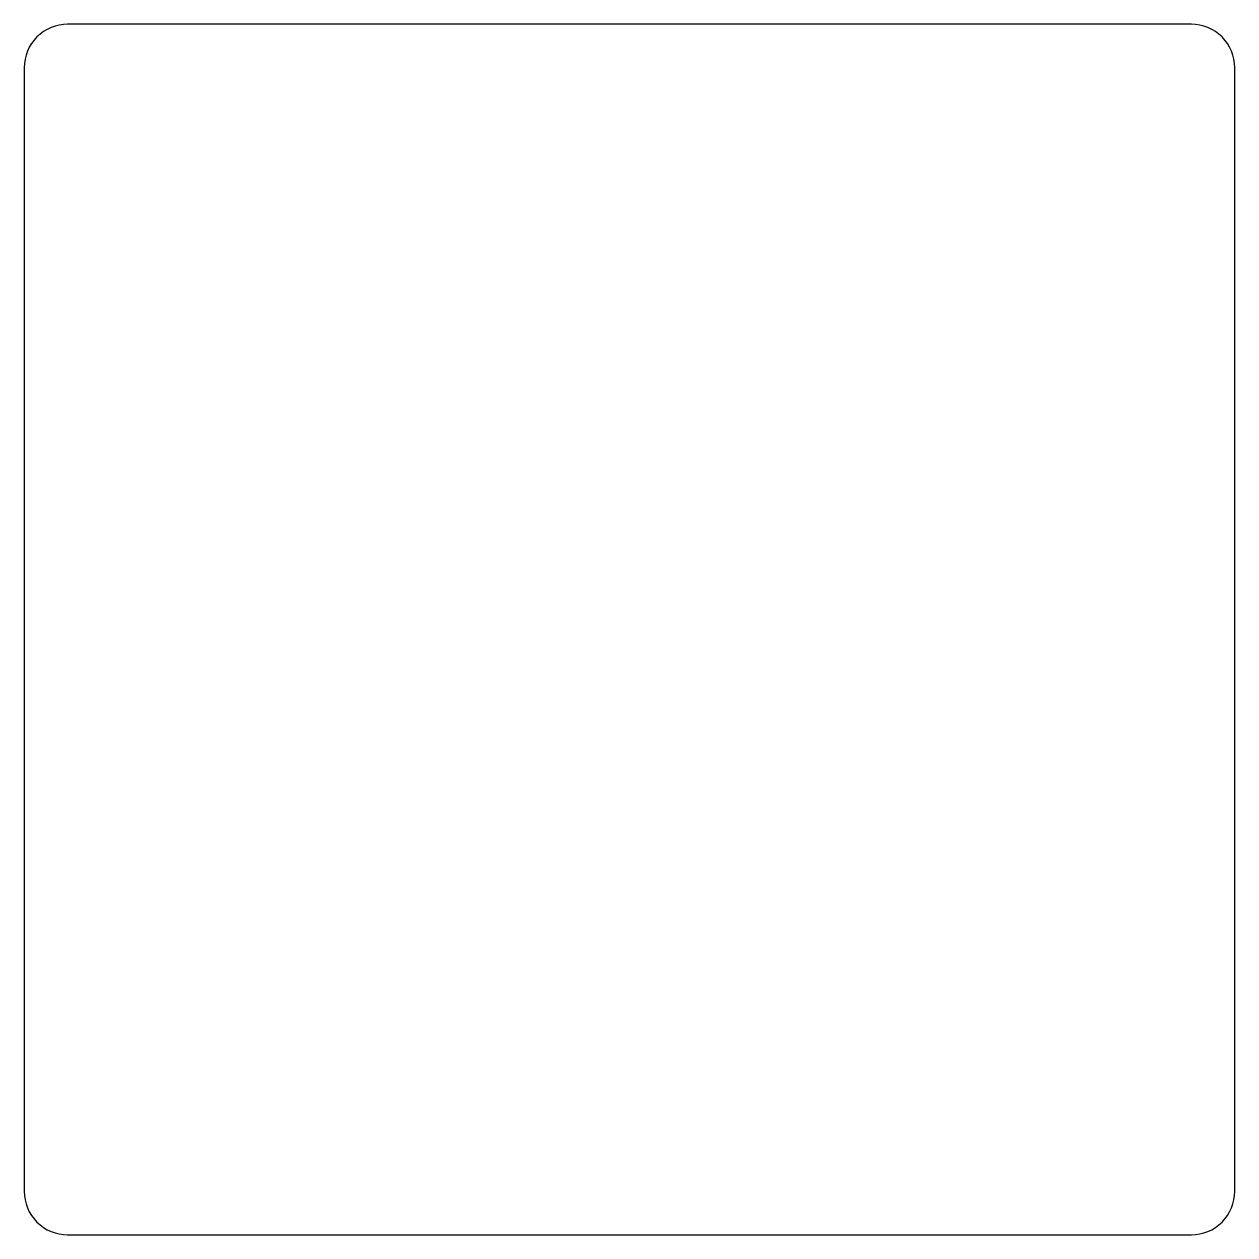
# Model space of a CAD drawing. Header units: millimetres. Extents: x -952 to -534, y 120 to 538.
import ezdxf

# ---------------------------------------------------------------- set-up
doc = ezdxf.new("R2010")
doc.units = ezdxf.units.MM
doc.layers.get('0').update_dxf_attribs({"linetype": 'CONTINUOUS'})

msp = doc.modelspace()

# ---------------------------------------------------------------- linework, layer by layer
msp.add_lwpolyline([(-533.93, 522.93, 0.414214), (-548.93, 537.93), (-936.93, 537.93, 0.414214), (-951.93, 522.93), (-951.93, 134.93, 0.414214), (-936.93, 119.93), (-548.93, 119.93, 0.414214), (-533.93, 134.93)], format="xyb", close=True)

doc.saveas('drawing.dxf')
